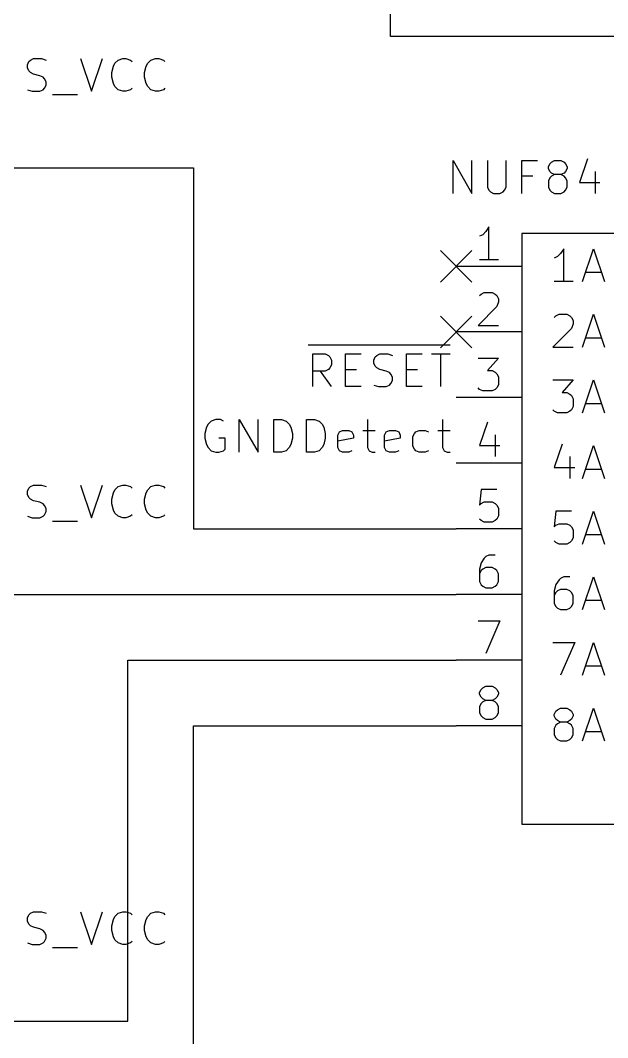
# Model space of a CAD drawing. Extents: x 0.4 to 16.1, y -11.3 to -0.4.
# Drawn here: x 6.786 to 7.681, y -3.675 to -2.125 of the extents above; entities that cross this region are included whole.
import ezdxf

# ---------------------------------------------------------------- set-up
doc = ezdxf.new("R2010")
doc.units = 0
doc.header["$MEASUREMENT"] = 0
for name, color, linetype in [('BLUE2', 5, 'CONTINUOUS'), ('BLUE3', 171, 'CONTINUOUS'), ('CYAN2', 4, 'CONTINUOUS'), ('GRAY1', 251, 'CONTINUOUS'), ('GREEN3', 91, 'CONTINUOUS'), ('LYELLOW', 51, 'CONTINUOUS'), ('RED2', 1, 'CONTINUOUS'), ('RED3', 11, 'CONTINUOUS')]:
    doc.layers.add(name, color=color, linetype=linetype)

msp = doc.modelspace()

# ---------------------------------------------------------------- linework, layer by layer
at = {"layer": 'BLUE2', "linetype": 'CONTINUOUS'}
for p, q in [((7.426, -2.476), (7.474, -2.524)), ((7.474, -2.476), (7.426, -2.524)), ((7.426, -2.576), (7.474, -2.624)), ((7.474, -2.576), (7.426, -2.624))]:
    msp.add_line(p, q, dxfattribs=at)
at = {"layer": 'BLUE3', "linetype": 'CONTINUOUS'}
for p, q in [((7.35, -2.15), (7.35, -1.8)), ((8.5, -2.15), (7.35, -2.15))]:
    msp.add_line(p, q, dxfattribs=at)
at = {"layer": 'CYAN2', "linetype": 'CONTINUOUS'}
for p, q in [((7.4452, -2.3888), (7.4452, -2.3388)), ((7.4452, -2.3388), (7.4738, -2.3888)), ((7.4452, -2.3888), (7.4452, -2.3388)), ((7.4452, -2.3388), (7.4738, -2.3888)), ((7.4738, -2.3888), (7.4738, -2.3388)), ((7.4738, -2.3888), (7.4738, -2.3388)), ((7.4976, -2.3388), (7.4976, -2.3793)), ((7.4976, -2.3388), (7.4976, -2.3793)), ((7.5262, -2.3793), (7.5262, -2.3388)), ((7.5262, -2.3793), (7.5262, -2.3388)), ((7.55, -2.3888), (7.55, -2.3388)), ((7.55, -2.3388), (7.5738, -2.3388)), ((7.55, -2.3888), (7.55, -2.3388)), ((7.55, -2.3388), (7.5738, -2.3388)), ((7.5952, -2.3412), (7.6, -2.3388)), ((7.5952, -2.3412), (7.6, -2.3388)), ((7.6, -2.3388), (7.6095, -2.3388)), ((7.6, -2.3388), (7.6095, -2.3388)), ((7.6095, -2.3388), (7.6143, -2.3412)), ((7.6095, -2.3388), (7.6143, -2.3412)), ((7.65, -2.3364), (7.6381, -2.3721)), ((7.65, -2.3364), (7.6381, -2.3721)), ((7.5905, -2.3483), (7.5929, -2.3436)), ((7.5905, -2.3483), (7.5929, -2.3436)), ((7.5905, -2.3507), (7.5905, -2.3483)), ((7.5905, -2.3507), (7.5905, -2.3483)), ((7.5929, -2.3555), (7.5905, -2.3507)), ((7.5929, -2.3555), (7.5905, -2.3507)), ((7.5929, -2.3436), (7.5952, -2.3412)), ((7.5929, -2.3436), (7.5952, -2.3412)), ((7.5952, -2.3579), (7.5929, -2.3555)), ((7.5952, -2.3579), (7.5929, -2.3555)), ((7.6143, -2.3412), (7.6167, -2.3436)), ((7.6143, -2.3412), (7.6167, -2.3436)), ((7.6167, -2.3555), (7.6143, -2.3579)), ((7.6167, -2.3555), (7.6143, -2.3579)), ((7.6167, -2.3436), (7.6191, -2.3483)), ((7.6167, -2.3436), (7.6191, -2.3483)), ((7.6191, -2.3507), (7.6167, -2.3555)), ((7.6191, -2.3507), (7.6167, -2.3555)), ((7.6191, -2.3483), (7.6191, -2.3507)), ((7.6191, -2.3483), (7.6191, -2.3507)), ((7.6619, -2.3555), (7.6619, -2.3888)), ((7.6619, -2.3555), (7.6619, -2.3888)), ((7.5667, -2.3626), (7.55, -2.3626)), ((7.5667, -2.3626), (7.55, -2.3626)), ((7.5929, -2.365), (7.5905, -2.3698)), ((7.5929, -2.365), (7.5905, -2.3698)), ((7.5905, -2.3698), (7.5905, -2.3793)), ((7.5905, -2.3698), (7.5905, -2.3793)), ((7.5952, -2.3626), (7.5929, -2.365)), ((7.5952, -2.3626), (7.5929, -2.365)), ((7.6, -2.3602), (7.5952, -2.3579)), ((7.6, -2.3602), (7.5952, -2.3579)), ((7.6, -2.3602), (7.5952, -2.3626)), ((7.6, -2.3602), (7.5952, -2.3626)), ((7.6095, -2.3602), (7.6, -2.3602)), ((7.6095, -2.3602), (7.6, -2.3602)), ((7.6143, -2.3579), (7.6095, -2.3602)), ((7.6143, -2.3579), (7.6095, -2.3602)), ((7.6143, -2.3626), (7.6095, -2.3602)), ((7.6143, -2.3626), (7.6095, -2.3602)), ((7.6167, -2.365), (7.6143, -2.3626)), ((7.6167, -2.365), (7.6143, -2.3626)), ((7.6191, -2.3698), (7.6167, -2.365)), ((7.6191, -2.3698), (7.6167, -2.365)), ((7.6191, -2.3793), (7.6191, -2.3698)), ((7.6191, -2.3793), (7.6191, -2.3698)), ((7.4976, -2.3793), (7.5, -2.384)), ((7.4976, -2.3793), (7.5, -2.384)), ((7.5, -2.384), (7.5024, -2.3864)), ((7.5, -2.384), (7.5024, -2.3864)), ((7.5024, -2.3864), (7.5071, -2.3888)), ((7.5024, -2.3864), (7.5071, -2.3888)), ((7.5167, -2.3888), (7.5214, -2.3864)), ((7.5167, -2.3888), (7.5214, -2.3864)), ((7.5214, -2.3864), (7.5238, -2.384)), ((7.5214, -2.3864), (7.5238, -2.384)), ((7.5238, -2.384), (7.5262, -2.3793)), ((7.5238, -2.384), (7.5262, -2.3793)), ((7.5905, -2.3793), (7.5929, -2.384)), ((7.5905, -2.3793), (7.5929, -2.384)), ((7.5929, -2.384), (7.5952, -2.3864)), ((7.5929, -2.384), (7.5952, -2.3864)), ((7.5952, -2.3864), (7.6, -2.3888)), ((7.5952, -2.3864), (7.6, -2.3888)), ((7.6095, -2.3888), (7.6143, -2.3864)), ((7.6095, -2.3888), (7.6143, -2.3864)), ((7.6143, -2.3864), (7.6167, -2.384)), ((7.6143, -2.3864), (7.6167, -2.384)), ((7.6167, -2.384), (7.6191, -2.3793)), ((7.6167, -2.384), (7.6191, -2.3793)), ((7.6381, -2.3721), (7.669, -2.3721)), ((7.6381, -2.3721), (7.669, -2.3721)), ((7.5071, -2.3888), (7.5167, -2.3888)), ((7.5071, -2.3888), (7.5167, -2.3888)), ((7.6, -2.3888), (7.6095, -2.3888)), ((7.6, -2.3888), (7.6095, -2.3888)), ((7.6138, -2.4731), (7.609, -2.4803)), ((7.6138, -2.4731), (7.609, -2.4803)), ((7.6138, -2.5231), (7.6138, -2.4731)), ((7.6138, -2.5231), (7.6138, -2.4731)), ((7.6424, -2.5231), (7.659, -2.4731)), ((7.6424, -2.5231), (7.659, -2.4731)), ((7.659, -2.4731), (7.6757, -2.5231)), ((7.659, -2.4731), (7.6757, -2.5231)), ((7.6043, -2.485), (7.5995, -2.4874)), ((7.6043, -2.485), (7.5995, -2.4874)), ((7.609, -2.4803), (7.6043, -2.485)), ((7.609, -2.4803), (7.6043, -2.485)), ((7.6471, -2.5088), (7.6709, -2.5088)), ((7.6471, -2.5088), (7.6709, -2.5088)), ((7.6281, -2.5231), (7.5995, -2.5231)), ((7.6281, -2.5231), (7.5995, -2.5231)), ((7.5995, -2.5779), (7.6019, -2.5755)), ((7.5995, -2.5779), (7.6019, -2.5755)), ((7.6019, -2.5755), (7.6067, -2.5731)), ((7.6019, -2.5755), (7.6067, -2.5731)), ((7.6067, -2.5731), (7.6186, -2.5731)), ((7.6067, -2.5731), (7.6186, -2.5731)), ((7.6186, -2.5731), (7.6233, -2.5755)), ((7.6186, -2.5731), (7.6233, -2.5755)), ((7.6233, -2.5755), (7.6257, -2.5779)), ((7.6233, -2.5755), (7.6257, -2.5779)), ((7.6257, -2.5779), (7.6281, -2.5827)), ((7.6257, -2.5779), (7.6281, -2.5827)), ((7.6281, -2.5874), (7.6257, -2.5946)), ((7.6281, -2.5874), (7.6257, -2.5946)), ((7.6281, -2.5827), (7.6281, -2.5874)), ((7.6281, -2.5827), (7.6281, -2.5874)), ((7.6424, -2.6231), (7.659, -2.5731)), ((7.6424, -2.6231), (7.659, -2.5731)), ((7.659, -2.5731), (7.6757, -2.6231)), ((7.659, -2.5731), (7.6757, -2.6231)), ((7.6257, -2.5946), (7.5971, -2.6231)), ((7.6257, -2.5946), (7.5971, -2.6231)), ((7.6471, -2.6088), (7.6709, -2.6088)), ((7.6471, -2.6088), (7.6709, -2.6088)), ((7.5971, -2.6231), (7.6281, -2.6231)), ((7.5971, -2.6231), (7.6281, -2.6231)), ((7.5971, -2.6731), (7.6281, -2.6731)), ((7.5971, -2.6731), (7.6281, -2.6731)), ((7.6281, -2.6731), (7.6114, -2.6922)), ((7.6281, -2.6731), (7.6114, -2.6922)), ((7.6424, -2.7231), (7.659, -2.6731)), ((7.6424, -2.7231), (7.659, -2.6731)), ((7.659, -2.6731), (7.6757, -2.7231)), ((7.659, -2.6731), (7.6757, -2.7231)), ((7.6114, -2.6922), (7.6186, -2.6922)), ((7.6114, -2.6922), (7.6186, -2.6922)), ((7.6186, -2.6922), (7.6233, -2.6946)), ((7.6186, -2.6922), (7.6233, -2.6946)), ((7.6233, -2.6946), (7.6257, -2.6969)), ((7.6233, -2.6946), (7.6257, -2.6969)), ((7.6257, -2.6969), (7.6281, -2.7017)), ((7.6257, -2.6969), (7.6281, -2.7017)), ((7.6281, -2.7017), (7.6281, -2.7136)), ((7.6281, -2.7017), (7.6281, -2.7136)), ((7.6471, -2.7088), (7.6709, -2.7088)), ((7.6471, -2.7088), (7.6709, -2.7088)), ((7.5995, -2.7208), (7.5971, -2.7184)), ((7.5995, -2.7208), (7.5971, -2.7184)), ((7.6043, -2.7231), (7.5995, -2.7208)), ((7.6043, -2.7231), (7.5995, -2.7208)), ((7.6186, -2.7231), (7.6043, -2.7231)), ((7.6186, -2.7231), (7.6043, -2.7231)), ((7.6233, -2.7208), (7.6186, -2.7231)), ((7.6233, -2.7208), (7.6186, -2.7231)), ((7.6257, -2.7184), (7.6233, -2.7208)), ((7.6257, -2.7184), (7.6233, -2.7208)), ((7.6281, -2.7136), (7.6257, -2.7184)), ((7.6281, -2.7136), (7.6257, -2.7184)), ((7.6114, -2.7708), (7.5995, -2.8065)), ((7.6114, -2.7708), (7.5995, -2.8065)), ((7.6424, -2.8231), (7.659, -2.7731)), ((7.6424, -2.8231), (7.659, -2.7731)), ((7.659, -2.7731), (7.6757, -2.8231)), ((7.659, -2.7731), (7.6757, -2.8231)), ((7.6233, -2.7898), (7.6233, -2.8231)), ((7.6233, -2.7898), (7.6233, -2.8231)), ((7.5995, -2.8065), (7.6305, -2.8065)), ((7.5995, -2.8065), (7.6305, -2.8065)), ((7.6471, -2.8088), (7.6709, -2.8088)), ((7.6471, -2.8088), (7.6709, -2.8088)), ((7.6019, -2.8731), (7.5995, -2.8969)), ((7.6019, -2.8731), (7.5995, -2.8969)), ((7.6257, -2.8731), (7.6019, -2.8731)), ((7.6257, -2.8731), (7.6019, -2.8731)), ((7.6424, -2.9231), (7.659, -2.8731)), ((7.6424, -2.9231), (7.659, -2.8731)), ((7.659, -2.8731), (7.6757, -2.9231)), ((7.659, -2.8731), (7.6757, -2.9231)), ((7.5995, -2.8969), (7.6019, -2.8946)), ((7.5995, -2.8969), (7.6019, -2.8946)), ((7.6019, -2.8946), (7.6067, -2.8922)), ((7.6019, -2.8946), (7.6067, -2.8922)), ((7.6067, -2.8922), (7.6186, -2.8922)), ((7.6067, -2.8922), (7.6186, -2.8922)), ((7.6186, -2.8922), (7.6233, -2.8946)), ((7.6186, -2.8922), (7.6233, -2.8946)), ((7.6233, -2.8946), (7.6257, -2.8969)), ((7.6233, -2.8946), (7.6257, -2.8969)), ((7.6257, -2.8969), (7.6281, -2.9017)), ((7.6257, -2.8969), (7.6281, -2.9017)), ((7.6281, -2.9136), (7.6257, -2.9184)), ((7.6281, -2.9136), (7.6257, -2.9184)), ((7.6281, -2.9017), (7.6281, -2.9136)), ((7.6281, -2.9017), (7.6281, -2.9136)), ((7.6471, -2.9088), (7.6709, -2.9088)), ((7.6471, -2.9088), (7.6709, -2.9088)), ((7.6019, -2.9208), (7.5995, -2.9184)), ((7.6019, -2.9208), (7.5995, -2.9184)), ((7.6067, -2.9231), (7.6019, -2.9208)), ((7.6067, -2.9231), (7.6019, -2.9208)), ((7.6186, -2.9231), (7.6067, -2.9231)), ((7.6186, -2.9231), (7.6067, -2.9231)), ((7.6233, -2.9208), (7.6186, -2.9231)), ((7.6233, -2.9208), (7.6186, -2.9231)), ((7.6257, -2.9184), (7.6233, -2.9208)), ((7.6257, -2.9184), (7.6233, -2.9208)), ((7.609, -2.9755), (7.6067, -2.9779)), ((7.609, -2.9755), (7.6067, -2.9779)), ((7.6138, -2.9731), (7.609, -2.9755)), ((7.6138, -2.9731), (7.609, -2.9755)), ((7.6233, -2.9731), (7.6138, -2.9731)), ((7.6233, -2.9731), (7.6138, -2.9731)), ((7.6424, -3.0231), (7.659, -2.9731)), ((7.6424, -3.0231), (7.659, -2.9731)), ((7.659, -2.9731), (7.6757, -3.0231)), ((7.659, -2.9731), (7.6757, -3.0231)), ((7.6019, -2.985), (7.5995, -2.9946)), ((7.6019, -2.985), (7.5995, -2.9946)), ((7.6067, -2.9779), (7.6019, -2.985)), ((7.6067, -2.9779), (7.6019, -2.985)), ((7.5995, -2.9946), (7.5995, -3.0136)), ((7.5995, -2.9946), (7.5995, -3.0136)), ((7.6019, -2.9969), (7.5995, -3.0017)), ((7.6019, -2.9969), (7.5995, -3.0017)), ((7.6043, -2.9946), (7.6019, -2.9969)), ((7.6043, -2.9946), (7.6019, -2.9969)), ((7.609, -2.9922), (7.6043, -2.9946)), ((7.609, -2.9922), (7.6043, -2.9946)), ((7.6186, -2.9922), (7.609, -2.9922)), ((7.6186, -2.9922), (7.609, -2.9922)), ((7.6233, -2.9946), (7.6186, -2.9922)), ((7.6233, -2.9946), (7.6186, -2.9922)), ((7.6257, -2.9969), (7.6233, -2.9946)), ((7.6257, -2.9969), (7.6233, -2.9946)), ((7.6281, -3.0017), (7.6257, -2.9969)), ((7.6281, -3.0017), (7.6257, -2.9969)), ((7.6281, -3.0136), (7.6281, -3.0017)), ((7.6281, -3.0136), (7.6281, -3.0017)), ((7.5995, -3.0136), (7.6019, -3.0184)), ((7.5995, -3.0136), (7.6019, -3.0184)), ((7.6019, -3.0184), (7.6043, -3.0208)), ((7.6019, -3.0184), (7.6043, -3.0208)), ((7.6043, -3.0208), (7.609, -3.0231)), ((7.6043, -3.0208), (7.609, -3.0231)), ((7.6186, -3.0231), (7.6233, -3.0208)), ((7.6186, -3.0231), (7.6233, -3.0208)), ((7.6233, -3.0208), (7.6257, -3.0184)), ((7.6233, -3.0208), (7.6257, -3.0184)), ((7.6257, -3.0184), (7.6281, -3.0136)), ((7.6257, -3.0184), (7.6281, -3.0136)), ((7.6471, -3.0088), (7.6709, -3.0088)), ((7.6471, -3.0088), (7.6709, -3.0088)), ((7.609, -3.0231), (7.6186, -3.0231)), ((7.609, -3.0231), (7.6186, -3.0231)), ((7.5971, -3.0731), (7.6305, -3.0731)), ((7.5971, -3.0731), (7.6305, -3.0731)), ((7.6305, -3.0731), (7.609, -3.1231)), ((7.6305, -3.0731), (7.609, -3.1231)), ((7.6424, -3.1231), (7.659, -3.0731)), ((7.6424, -3.1231), (7.659, -3.0731)), ((7.659, -3.0731), (7.6757, -3.1231)), ((7.659, -3.0731), (7.6757, -3.1231)), ((7.6471, -3.1088), (7.6709, -3.1088)), ((7.6471, -3.1088), (7.6709, -3.1088)), ((7.6019, -3.1779), (7.6043, -3.1755)), ((7.6019, -3.1779), (7.6043, -3.1755)), ((7.6043, -3.1755), (7.609, -3.1731)), ((7.6043, -3.1755), (7.609, -3.1731)), ((7.609, -3.1731), (7.6186, -3.1731)), ((7.609, -3.1731), (7.6186, -3.1731)), ((7.6186, -3.1731), (7.6233, -3.1755)), ((7.6186, -3.1731), (7.6233, -3.1755)), ((7.6233, -3.1755), (7.6257, -3.1779)), ((7.6233, -3.1755), (7.6257, -3.1779)), ((7.6424, -3.2231), (7.659, -3.1731)), ((7.6424, -3.2231), (7.659, -3.1731)), ((7.659, -3.1731), (7.6757, -3.2231)), ((7.659, -3.1731), (7.6757, -3.2231)), ((7.5995, -3.1827), (7.6019, -3.1779)), ((7.5995, -3.1827), (7.6019, -3.1779)), ((7.5995, -3.185), (7.5995, -3.1827)), ((7.5995, -3.185), (7.5995, -3.1827)), ((7.6019, -3.1898), (7.5995, -3.185)), ((7.6019, -3.1898), (7.5995, -3.185)), ((7.6043, -3.1922), (7.6019, -3.1898)), ((7.6043, -3.1922), (7.6019, -3.1898)), ((7.609, -3.1946), (7.6043, -3.1922)), ((7.609, -3.1946), (7.6043, -3.1922)), ((7.6233, -3.1922), (7.6186, -3.1946)), ((7.6233, -3.1922), (7.6186, -3.1946)), ((7.6257, -3.1898), (7.6233, -3.1922)), ((7.6257, -3.1898), (7.6233, -3.1922)), ((7.6257, -3.1779), (7.6281, -3.1827)), ((7.6257, -3.1779), (7.6281, -3.1827)), ((7.6281, -3.185), (7.6257, -3.1898)), ((7.6281, -3.185), (7.6257, -3.1898)), ((7.6281, -3.1827), (7.6281, -3.185)), ((7.6281, -3.1827), (7.6281, -3.185)), ((7.6019, -3.1993), (7.5995, -3.2041)), ((7.6019, -3.1993), (7.5995, -3.2041)), ((7.5995, -3.2041), (7.5995, -3.2136)), ((7.5995, -3.2041), (7.5995, -3.2136)), ((7.6043, -3.1969), (7.6019, -3.1993)), ((7.6043, -3.1969), (7.6019, -3.1993)), ((7.609, -3.1946), (7.6043, -3.1969)), ((7.609, -3.1946), (7.6043, -3.1969)), ((7.6186, -3.1946), (7.609, -3.1946)), ((7.6186, -3.1946), (7.609, -3.1946)), ((7.6233, -3.1969), (7.6186, -3.1946)), ((7.6233, -3.1969), (7.6186, -3.1946)), ((7.6257, -3.1993), (7.6233, -3.1969)), ((7.6257, -3.1993), (7.6233, -3.1969)), ((7.6281, -3.2041), (7.6257, -3.1993)), ((7.6281, -3.2041), (7.6257, -3.1993)), ((7.6281, -3.2136), (7.6281, -3.2041)), ((7.6281, -3.2136), (7.6281, -3.2041)), ((7.5995, -3.2136), (7.6019, -3.2184)), ((7.5995, -3.2136), (7.6019, -3.2184)), ((7.6019, -3.2184), (7.6043, -3.2208)), ((7.6019, -3.2184), (7.6043, -3.2208)), ((7.6043, -3.2208), (7.609, -3.2231)), ((7.6043, -3.2208), (7.609, -3.2231)), ((7.609, -3.2231), (7.6186, -3.2231)), ((7.609, -3.2231), (7.6186, -3.2231)), ((7.6186, -3.2231), (7.6233, -3.2208)), ((7.6186, -3.2231), (7.6233, -3.2208)), ((7.6233, -3.2208), (7.6257, -3.2184)), ((7.6233, -3.2208), (7.6257, -3.2184)), ((7.6257, -3.2184), (7.6281, -3.2136)), ((7.6257, -3.2184), (7.6281, -3.2136)), ((7.6471, -3.2088), (7.6709, -3.2088)), ((7.6471, -3.2088), (7.6709, -3.2088))]:
    msp.add_line(p, q, dxfattribs=at)
at = {"layer": 'GRAY1', "linetype": 'CONTINUOUS'}
for p, q in [((6.8017, -2.1857), (6.8065, -2.1833)), ((6.8065, -2.1833), (6.8184, -2.1833)), ((6.8184, -2.1833), (6.8255, -2.1857)), ((6.8779, -2.1833), (6.8946, -2.2333)), ((6.8946, -2.2333), (6.9113, -2.1833)), ((6.9351, -2.1857), (6.9422, -2.1833)), ((6.9422, -2.1833), (6.947, -2.1833)), ((6.947, -2.1833), (6.9541, -2.1857)), ((6.9851, -2.1857), (6.9922, -2.1833)), ((6.9922, -2.1833), (6.997, -2.1833)), ((6.997, -2.1833), (7.0041, -2.1857)), ((6.797, -2.1928), (6.7993, -2.1881)), ((6.797, -2.1976), (6.797, -2.1928)), ((6.7993, -2.2023), (6.797, -2.1976)), ((6.7993, -2.1881), (6.8017, -2.1857)), ((6.9255, -2.2047), (6.9279, -2.1952)), ((6.9279, -2.1952), (6.9303, -2.1904)), ((6.9303, -2.1904), (6.9351, -2.1857)), ((6.9541, -2.1857), (6.9565, -2.1881)), ((6.9755, -2.2047), (6.9779, -2.1952)), ((6.9779, -2.1952), (6.9803, -2.1904)), ((6.9803, -2.1904), (6.9851, -2.1857)), ((7.0041, -2.1857), (7.0065, -2.1881)), ((6.8017, -2.2047), (6.7993, -2.2023)), ((6.8065, -2.2071), (6.8017, -2.2047)), ((6.816, -2.2095), (6.8065, -2.2071)), ((6.8208, -2.2119), (6.816, -2.2095)), ((6.8232, -2.2143), (6.8208, -2.2119)), ((6.8255, -2.219), (6.8232, -2.2143)), ((6.9255, -2.2119), (6.9255, -2.2047)), ((6.9279, -2.2214), (6.9255, -2.2119)), ((6.9755, -2.2119), (6.9755, -2.2047)), ((6.9779, -2.2214), (6.9755, -2.2119)), ((6.797, -2.2309), (6.8041, -2.2333)), ((6.816, -2.2333), (6.8208, -2.2309)), ((6.8208, -2.2309), (6.8232, -2.2285)), ((6.8232, -2.2285), (6.8255, -2.2238)), ((6.8255, -2.2238), (6.8255, -2.219)), ((6.9303, -2.2262), (6.9279, -2.2214)), ((6.9351, -2.2309), (6.9303, -2.2262)), ((6.9422, -2.2333), (6.9351, -2.2309)), ((6.9541, -2.2309), (6.947, -2.2333)), ((6.9565, -2.2285), (6.9541, -2.2309)), ((6.9803, -2.2262), (6.9779, -2.2214)), ((6.9851, -2.2309), (6.9803, -2.2262)), ((6.9922, -2.2333), (6.9851, -2.2309)), ((7.0041, -2.2309), (6.997, -2.2333)), ((7.0065, -2.2285), (7.0041, -2.2309)), ((6.8041, -2.2333), (6.816, -2.2333)), ((6.8351, -2.2381), (6.8732, -2.2381)), ((6.947, -2.2333), (6.9422, -2.2333)), ((6.997, -2.2333), (6.9922, -2.2333)), ((7.2247, -2.6194), (7.4409, -2.6194)), ((7.2316, -2.6833), (7.2316, -2.6333)), ((7.2316, -2.6333), (7.2507, -2.6333)), ((7.2507, -2.6333), (7.2554, -2.6357)), ((7.2816, -2.6833), (7.2816, -2.6333)), ((7.2816, -2.6333), (7.3054, -2.6333)), ((7.3292, -2.6357), (7.334, -2.6333)), ((7.334, -2.6333), (7.3459, -2.6333)), ((7.3459, -2.6333), (7.353, -2.6357)), ((7.3745, -2.6833), (7.3745, -2.6333)), ((7.3745, -2.6333), (7.3983, -2.6333)), ((7.4126, -2.6333), (7.4411, -2.6333)), ((7.4268, -2.6833), (7.4268, -2.6333)), ((7.2554, -2.6357), (7.2578, -2.6381)), ((7.2578, -2.6381), (7.2602, -2.6428)), ((7.2602, -2.65), (7.2578, -2.6547)), ((7.2602, -2.6428), (7.2602, -2.65)), ((7.3245, -2.6428), (7.3268, -2.6381)), ((7.3245, -2.6476), (7.3245, -2.6428)), ((7.3268, -2.6523), (7.3245, -2.6476)), ((7.3268, -2.6381), (7.3292, -2.6357)), ((7.2507, -2.6595), (7.2316, -2.6595)), ((7.2602, -2.6833), (7.2435, -2.6595)), ((7.2554, -2.6571), (7.2507, -2.6595)), ((7.2578, -2.6547), (7.2554, -2.6571)), ((7.2816, -2.6571), (7.2983, -2.6571)), ((7.3292, -2.6547), (7.3268, -2.6523)), ((7.334, -2.6571), (7.3292, -2.6547)), ((7.3435, -2.6595), (7.334, -2.6571)), ((7.3483, -2.6619), (7.3435, -2.6595)), ((7.3507, -2.6643), (7.3483, -2.6619)), ((7.353, -2.669), (7.3507, -2.6643)), ((7.3745, -2.6571), (7.3911, -2.6571)), ((7.3245, -2.6809), (7.3316, -2.6833)), ((7.3435, -2.6833), (7.3483, -2.6809)), ((7.3483, -2.6809), (7.3507, -2.6785)), ((7.3507, -2.6785), (7.353, -2.6738)), ((7.353, -2.6738), (7.353, -2.669)), ((7.3054, -2.6833), (7.2816, -2.6833)), ((7.3316, -2.6833), (7.3435, -2.6833)), ((7.3983, -2.6833), (7.3745, -2.6833)), ((7.0721, -2.7404), (7.0697, -2.7452)), ((7.0768, -2.7357), (7.0721, -2.7404)), ((7.084, -2.7333), (7.0768, -2.7357)), ((7.0911, -2.7333), (7.084, -2.7333)), ((7.0959, -2.7357), (7.0911, -2.7333)), ((7.1197, -2.7833), (7.1197, -2.7333)), ((7.1197, -2.7333), (7.1483, -2.7833)), ((7.1483, -2.7833), (7.1483, -2.7333)), ((7.1721, -2.7833), (7.1721, -2.7333)), ((7.1721, -2.7333), (7.184, -2.7333)), ((7.184, -2.7333), (7.1911, -2.7357)), ((7.1911, -2.7357), (7.1959, -2.7404)), ((7.1959, -2.7404), (7.1983, -2.7452)), ((7.2221, -2.7833), (7.2221, -2.7333)), ((7.2221, -2.7333), (7.234, -2.7333)), ((7.234, -2.7333), (7.2411, -2.7357)), ((7.2411, -2.7357), (7.2459, -2.7404)), ((7.2459, -2.7404), (7.2483, -2.7452)), ((7.3149, -2.7333), (7.3149, -2.7762)), ((7.4292, -2.7333), (7.4292, -2.7762)), ((7.0697, -2.7452), (7.0673, -2.7547)), ((7.0673, -2.7547), (7.0673, -2.7619)), ((7.1983, -2.7452), (7.2006, -2.7547)), ((7.2006, -2.7547), (7.2006, -2.7619)), ((7.2483, -2.7452), (7.2506, -2.7547)), ((7.2506, -2.7547), (7.2506, -2.7619)), ((7.2697, -2.7571), (7.2721, -2.7523)), ((7.2697, -2.7762), (7.2697, -2.7571)), ((7.2721, -2.7523), (7.2768, -2.75)), ((7.2768, -2.75), (7.2864, -2.75)), ((7.2864, -2.75), (7.2911, -2.7523)), ((7.2911, -2.7523), (7.2935, -2.7571)), ((7.2935, -2.7571), (7.2935, -2.7619)), ((7.3078, -2.75), (7.3268, -2.75)), ((7.3411, -2.7571), (7.3435, -2.7523)), ((7.3411, -2.7762), (7.3411, -2.7571)), ((7.3435, -2.7523), (7.3483, -2.75)), ((7.3483, -2.75), (7.3578, -2.75)), ((7.3578, -2.75), (7.3626, -2.7523)), ((7.3626, -2.7523), (7.3649, -2.7571)), ((7.3649, -2.7571), (7.3649, -2.7619)), ((7.384, -2.7595), (7.3864, -2.7547)), ((7.3864, -2.7547), (7.3887, -2.7523)), ((7.3887, -2.7523), (7.3935, -2.75)), ((7.3935, -2.75), (7.403, -2.75)), ((7.403, -2.75), (7.4078, -2.7523)), ((7.4221, -2.75), (7.4411, -2.75)), ((7.0673, -2.7619), (7.0697, -2.7714)), ((7.0697, -2.7714), (7.0721, -2.7762)), ((7.0983, -2.7619), (7.0887, -2.7619)), ((7.0983, -2.7785), (7.0983, -2.7619)), ((7.1983, -2.7714), (7.1959, -2.7762)), ((7.2006, -2.7619), (7.1983, -2.7714)), ((7.2483, -2.7714), (7.2459, -2.7762)), ((7.2506, -2.7619), (7.2483, -2.7714)), ((7.2935, -2.7619), (7.2697, -2.7666)), ((7.3649, -2.7619), (7.3411, -2.7666)), ((7.384, -2.7738), (7.384, -2.7595)), ((7.3864, -2.7785), (7.384, -2.7738)), ((7.0721, -2.7762), (7.0768, -2.7809)), ((7.0768, -2.7809), (7.084, -2.7833)), ((7.084, -2.7833), (7.0887, -2.7833)), ((7.0887, -2.7833), (7.0959, -2.7809)), ((7.0959, -2.7809), (7.0983, -2.7785)), ((7.184, -2.7833), (7.1721, -2.7833)), ((7.1911, -2.7809), (7.184, -2.7833)), ((7.1959, -2.7762), (7.1911, -2.7809)), ((7.234, -2.7833), (7.2221, -2.7833)), ((7.2411, -2.7809), (7.234, -2.7833)), ((7.2459, -2.7762), (7.2411, -2.7809)), ((7.2721, -2.7809), (7.2697, -2.7762)), ((7.2768, -2.7833), (7.2721, -2.7809)), ((7.2864, -2.7833), (7.2768, -2.7833)), ((7.2911, -2.7809), (7.2864, -2.7833)), ((7.3149, -2.7762), (7.3173, -2.7809)), ((7.3173, -2.7809), (7.3221, -2.7833)), ((7.3221, -2.7833), (7.3268, -2.7833)), ((7.3435, -2.7809), (7.3411, -2.7762)), ((7.3483, -2.7833), (7.3435, -2.7809)), ((7.3578, -2.7833), (7.3483, -2.7833)), ((7.3626, -2.7809), (7.3578, -2.7833)), ((7.3887, -2.7809), (7.3864, -2.7785)), ((7.3935, -2.7833), (7.3887, -2.7809)), ((7.403, -2.7833), (7.3935, -2.7833)), ((7.4078, -2.7809), (7.403, -2.7833)), ((7.4292, -2.7762), (7.4316, -2.7809)), ((7.4316, -2.7809), (7.4364, -2.7833)), ((7.4364, -2.7833), (7.4411, -2.7833)), ((6.7993, -2.8381), (6.8017, -2.8357)), ((6.8017, -2.8357), (6.8065, -2.8333)), ((6.8065, -2.8333), (6.8184, -2.8333)), ((6.8184, -2.8333), (6.8255, -2.8357)), ((6.8779, -2.8333), (6.8946, -2.8833)), ((6.8946, -2.8833), (6.9113, -2.8333)), ((6.9303, -2.8404), (6.9351, -2.8357)), ((6.9351, -2.8357), (6.9422, -2.8333)), ((6.9422, -2.8333), (6.947, -2.8333)), ((6.947, -2.8333), (6.9541, -2.8357)), ((6.9541, -2.8357), (6.9565, -2.8381)), ((6.9803, -2.8404), (6.9851, -2.8357)), ((6.9851, -2.8357), (6.9922, -2.8333)), ((6.9922, -2.8333), (6.997, -2.8333)), ((6.997, -2.8333), (7.0041, -2.8357)), ((7.0041, -2.8357), (7.0065, -2.8381)), ((6.797, -2.8428), (6.7993, -2.8381)), ((6.797, -2.8476), (6.797, -2.8428)), ((6.7993, -2.8523), (6.797, -2.8476)), ((6.9255, -2.8547), (6.9279, -2.8452)), ((6.9279, -2.8452), (6.9303, -2.8404)), ((6.9755, -2.8547), (6.9779, -2.8452)), ((6.9779, -2.8452), (6.9803, -2.8404)), ((6.8017, -2.8547), (6.7993, -2.8523)), ((6.8065, -2.8571), (6.8017, -2.8547)), ((6.816, -2.8595), (6.8065, -2.8571)), ((6.8208, -2.8619), (6.816, -2.8595)), ((6.8232, -2.8643), (6.8208, -2.8619)), ((6.8255, -2.869), (6.8232, -2.8643)), ((6.9255, -2.8619), (6.9255, -2.8547)), ((6.9279, -2.8714), (6.9255, -2.8619)), ((6.9755, -2.8619), (6.9755, -2.8547)), ((6.9779, -2.8714), (6.9755, -2.8619)), ((6.797, -2.8809), (6.8041, -2.8833)), ((6.816, -2.8833), (6.8208, -2.8809)), ((6.8208, -2.8809), (6.8232, -2.8785)), ((6.8232, -2.8785), (6.8255, -2.8738)), ((6.8255, -2.8738), (6.8255, -2.869)), ((6.9303, -2.8762), (6.9279, -2.8714)), ((6.9351, -2.8809), (6.9303, -2.8762)), ((6.9422, -2.8833), (6.9351, -2.8809)), ((6.9541, -2.8809), (6.947, -2.8833)), ((6.9565, -2.8785), (6.9541, -2.8809)), ((6.9803, -2.8762), (6.9779, -2.8714)), ((6.9851, -2.8809), (6.9803, -2.8762)), ((6.9922, -2.8833), (6.9851, -2.8809)), ((7.0041, -2.8809), (6.997, -2.8833)), ((7.0065, -2.8785), (7.0041, -2.8809)), ((6.8041, -2.8833), (6.816, -2.8833)), ((6.8351, -2.8881), (6.8732, -2.8881)), ((6.947, -2.8833), (6.9422, -2.8833)), ((6.997, -2.8833), (6.9922, -2.8833)), ((6.7993, -3.4881), (6.8017, -3.4857)), ((6.8017, -3.4857), (6.8065, -3.4833)), ((6.8065, -3.4833), (6.8184, -3.4833)), ((6.8184, -3.4833), (6.8255, -3.4857)), ((6.8779, -3.4833), (6.8946, -3.5333)), ((6.8946, -3.5333), (6.9113, -3.4833)), ((6.9303, -3.4904), (6.9351, -3.4857)), ((6.9351, -3.4857), (6.9422, -3.4833)), ((6.9422, -3.4833), (6.947, -3.4833)), ((6.947, -3.4833), (6.9541, -3.4857)), ((6.9541, -3.4857), (6.9565, -3.4881)), ((6.9803, -3.4904), (6.9851, -3.4857)), ((6.9851, -3.4857), (6.9922, -3.4833)), ((6.9922, -3.4833), (6.997, -3.4833)), ((6.997, -3.4833), (7.0041, -3.4857)), ((7.0041, -3.4857), (7.0065, -3.4881)), ((6.797, -3.4928), (6.7993, -3.4881)), ((6.797, -3.4976), (6.797, -3.4928)), ((6.7993, -3.5023), (6.797, -3.4976)), ((6.8017, -3.5047), (6.7993, -3.5023)), ((6.9255, -3.5047), (6.9279, -3.4952)), ((6.9279, -3.4952), (6.9303, -3.4904)), ((6.9755, -3.5047), (6.9779, -3.4952)), ((6.9779, -3.4952), (6.9803, -3.4904)), ((6.8065, -3.5071), (6.8017, -3.5047)), ((6.816, -3.5095), (6.8065, -3.5071)), ((6.8208, -3.5119), (6.816, -3.5095)), ((6.8232, -3.5143), (6.8208, -3.5119)), ((6.8255, -3.519), (6.8232, -3.5143)), ((6.9255, -3.5119), (6.9255, -3.5047)), ((6.9279, -3.5214), (6.9255, -3.5119)), ((6.9755, -3.5119), (6.9755, -3.5047)), ((6.9779, -3.5214), (6.9755, -3.5119)), ((6.797, -3.5309), (6.8041, -3.5333)), ((6.8041, -3.5333), (6.816, -3.5333)), ((6.816, -3.5333), (6.8208, -3.5309)), ((6.8208, -3.5309), (6.8232, -3.5285)), ((6.8232, -3.5285), (6.8255, -3.5238)), ((6.8255, -3.5238), (6.8255, -3.519)), ((6.9303, -3.5262), (6.9279, -3.5214)), ((6.9351, -3.5309), (6.9303, -3.5262)), ((6.9422, -3.5333), (6.9351, -3.5309)), ((6.947, -3.5333), (6.9422, -3.5333)), ((6.9541, -3.5309), (6.947, -3.5333)), ((6.9565, -3.5285), (6.9541, -3.5309)), ((6.9803, -3.5262), (6.9779, -3.5214)), ((6.9851, -3.5309), (6.9803, -3.5262)), ((6.9922, -3.5333), (6.9851, -3.5309)), ((6.997, -3.5333), (6.9922, -3.5333)), ((7.0041, -3.5309), (6.997, -3.5333)), ((7.0065, -3.5285), (7.0041, -3.5309)), ((6.8351, -3.5381), (6.8732, -3.5381))]:
    msp.add_line(p, q, dxfattribs=at)
at = {"layer": 'GREEN3', "linetype": 'CONTINUOUS'}
for p, q in [((6.6, -2.35), (7.05, -2.35)), ((7.05, -2.35), (7.05, -2.9)), ((7.05, -2.9), (7.45, -2.9)), ((6.6, -3), (7.45, -3)), ((6.95, -3.1), (7.45, -3.1)), ((6.95, -3.65), (6.95, -3.1)), ((7.05, -4.3), (7.05, -3.2)), ((7.05, -3.2), (7.45, -3.2)), ((6.6, -3.65), (6.95, -3.65))]:
    msp.add_line(p, q, dxfattribs=at)
at = {"layer": 'LYELLOW', "linetype": 'CONTINUOUS'}
for p, q in [((7.55, -2.45), (7.55, -3.35)), ((7.9, -2.45), (7.55, -2.45)), ((7.55, -3.35), (7.9, -3.35))]:
    msp.add_line(p, q, dxfattribs=at)
at = {"layer": 'RED2', "linetype": 'CONTINUOUS'}
for p, q in [((7.55, -2.45), (7.55, -3.35)), ((7.9, -2.45), (7.55, -2.45)), ((7.55, -2.5), (7.45, -2.5)), ((7.55, -2.5), (7.45, -2.5)), ((7.55, -2.6), (7.45, -2.6)), ((7.55, -2.6), (7.45, -2.6)), ((7.55, -2.7), (7.45, -2.7)), ((7.55, -2.7), (7.45, -2.7)), ((7.55, -2.8), (7.45, -2.8)), ((7.55, -2.8), (7.45, -2.8)), ((7.55, -2.9), (7.45, -2.9)), ((7.55, -2.9), (7.45, -2.9)), ((7.55, -3), (7.45, -3)), ((7.55, -3), (7.45, -3)), ((7.55, -3.1), (7.45, -3.1)), ((7.55, -3.1), (7.45, -3.1)), ((7.55, -3.2), (7.45, -3.2)), ((7.55, -3.2), (7.45, -3.2)), ((7.55, -3.35), (7.9, -3.35))]:
    msp.add_line(p, q, dxfattribs=at)
at = {"layer": 'RED3', "linetype": 'CONTINUOUS'}
for p, q in [((7.4952, -2.447), (7.4905, -2.4518)), ((7.4952, -2.447), (7.4905, -2.4518)), ((7.5, -2.4399), (7.4952, -2.447)), ((7.5, -2.4399), (7.4952, -2.447)), ((7.5, -2.4899), (7.5, -2.4399)), ((7.5, -2.4899), (7.5, -2.4399)), ((7.4905, -2.4518), (7.4857, -2.4542)), ((7.4905, -2.4518), (7.4857, -2.4542)), ((7.5143, -2.4899), (7.4857, -2.4899)), ((7.5143, -2.4899), (7.4857, -2.4899)), ((7.4881, -2.5423), (7.4929, -2.5399)), ((7.4881, -2.5423), (7.4929, -2.5399)), ((7.4929, -2.5399), (7.5048, -2.5399)), ((7.4929, -2.5399), (7.5048, -2.5399)), ((7.5048, -2.5399), (7.5095, -2.5423)), ((7.5048, -2.5399), (7.5095, -2.5423)), ((7.4857, -2.5446), (7.4881, -2.5423)), ((7.4857, -2.5446), (7.4881, -2.5423)), ((7.5095, -2.5423), (7.5119, -2.5446)), ((7.5095, -2.5423), (7.5119, -2.5446)), ((7.5119, -2.5446), (7.5143, -2.5494)), ((7.5119, -2.5446), (7.5143, -2.5494)), ((7.5143, -2.5542), (7.5119, -2.5613)), ((7.5143, -2.5542), (7.5119, -2.5613)), ((7.5143, -2.5494), (7.5143, -2.5542)), ((7.5143, -2.5494), (7.5143, -2.5542)), ((7.5119, -2.5613), (7.4833, -2.5899)), ((7.5119, -2.5613), (7.4833, -2.5899)), ((7.4833, -2.5899), (7.5143, -2.5899)), ((7.4833, -2.5899), (7.5143, -2.5899)), ((7.4833, -2.6399), (7.5143, -2.6399)), ((7.4833, -2.6399), (7.5143, -2.6399)), ((7.5143, -2.6399), (7.4976, -2.6589)), ((7.5143, -2.6399), (7.4976, -2.6589)), ((7.4976, -2.6589), (7.5048, -2.6589)), ((7.4976, -2.6589), (7.5048, -2.6589)), ((7.5048, -2.6589), (7.5095, -2.6613)), ((7.5048, -2.6589), (7.5095, -2.6613)), ((7.5095, -2.6613), (7.5119, -2.6637)), ((7.5095, -2.6613), (7.5119, -2.6637)), ((7.5119, -2.6637), (7.5143, -2.6684)), ((7.5119, -2.6637), (7.5143, -2.6684)), ((7.5143, -2.6804), (7.5119, -2.6851)), ((7.5143, -2.6804), (7.5119, -2.6851)), ((7.5143, -2.6684), (7.5143, -2.6804)), ((7.5143, -2.6684), (7.5143, -2.6804)), ((7.4857, -2.6875), (7.4833, -2.6851)), ((7.4857, -2.6875), (7.4833, -2.6851)), ((7.4905, -2.6899), (7.4857, -2.6875)), ((7.4905, -2.6899), (7.4857, -2.6875)), ((7.5048, -2.6899), (7.4905, -2.6899)), ((7.5048, -2.6899), (7.4905, -2.6899)), ((7.5095, -2.6875), (7.5048, -2.6899)), ((7.5095, -2.6875), (7.5048, -2.6899)), ((7.5119, -2.6851), (7.5095, -2.6875)), ((7.5119, -2.6851), (7.5095, -2.6875)), ((7.4976, -2.7375), (7.4857, -2.7732)), ((7.4976, -2.7375), (7.4857, -2.7732)), ((7.5095, -2.7565), (7.5095, -2.7899)), ((7.5095, -2.7565), (7.5095, -2.7899)), ((7.4857, -2.7732), (7.5167, -2.7732)), ((7.4857, -2.7732), (7.5167, -2.7732)), ((7.4881, -2.8399), (7.4857, -2.8637)), ((7.4881, -2.8399), (7.4857, -2.8637)), ((7.5119, -2.8399), (7.4881, -2.8399)), ((7.5119, -2.8399), (7.4881, -2.8399)), ((7.4857, -2.8637), (7.4881, -2.8613)), ((7.4857, -2.8637), (7.4881, -2.8613)), ((7.4881, -2.8613), (7.4929, -2.8589)), ((7.4881, -2.8613), (7.4929, -2.8589)), ((7.4929, -2.8589), (7.5048, -2.8589)), ((7.4929, -2.8589), (7.5048, -2.8589)), ((7.5048, -2.8589), (7.5095, -2.8613)), ((7.5048, -2.8589), (7.5095, -2.8613)), ((7.5095, -2.8613), (7.5119, -2.8637)), ((7.5095, -2.8613), (7.5119, -2.8637)), ((7.5119, -2.8637), (7.5143, -2.8684)), ((7.5119, -2.8637), (7.5143, -2.8684)), ((7.5143, -2.8804), (7.5119, -2.8851)), ((7.5143, -2.8804), (7.5119, -2.8851)), ((7.5143, -2.8684), (7.5143, -2.8804)), ((7.5143, -2.8684), (7.5143, -2.8804)), ((7.4881, -2.8875), (7.4857, -2.8851)), ((7.4881, -2.8875), (7.4857, -2.8851)), ((7.4929, -2.8899), (7.4881, -2.8875)), ((7.4929, -2.8899), (7.4881, -2.8875)), ((7.5048, -2.8899), (7.4929, -2.8899)), ((7.5048, -2.8899), (7.4929, -2.8899)), ((7.5095, -2.8875), (7.5048, -2.8899)), ((7.5095, -2.8875), (7.5048, -2.8899)), ((7.5119, -2.8851), (7.5095, -2.8875)), ((7.5119, -2.8851), (7.5095, -2.8875)), ((7.4929, -2.9446), (7.4881, -2.9518)), ((7.4929, -2.9446), (7.4881, -2.9518)), ((7.4952, -2.9423), (7.4929, -2.9446)), ((7.4952, -2.9423), (7.4929, -2.9446)), ((7.5, -2.9399), (7.4952, -2.9423)), ((7.5, -2.9399), (7.4952, -2.9423)), ((7.5095, -2.9399), (7.5, -2.9399)), ((7.5095, -2.9399), (7.5, -2.9399)), ((7.4881, -2.9518), (7.4857, -2.9613)), ((7.4881, -2.9518), (7.4857, -2.9613)), ((7.4952, -2.9589), (7.4905, -2.9613)), ((7.4952, -2.9589), (7.4905, -2.9613)), ((7.5048, -2.9589), (7.4952, -2.9589)), ((7.5048, -2.9589), (7.4952, -2.9589)), ((7.5095, -2.9613), (7.5048, -2.9589)), ((7.5095, -2.9613), (7.5048, -2.9589)), ((7.4857, -2.9613), (7.4857, -2.9804)), ((7.4857, -2.9613), (7.4857, -2.9804)), ((7.4881, -2.9637), (7.4857, -2.9684)), ((7.4881, -2.9637), (7.4857, -2.9684)), ((7.4905, -2.9613), (7.4881, -2.9637)), ((7.4905, -2.9613), (7.4881, -2.9637)), ((7.5119, -2.9637), (7.5095, -2.9613)), ((7.5119, -2.9637), (7.5095, -2.9613)), ((7.5143, -2.9684), (7.5119, -2.9637)), ((7.5143, -2.9684), (7.5119, -2.9637)), ((7.5143, -2.9804), (7.5143, -2.9684)), ((7.5143, -2.9804), (7.5143, -2.9684)), ((7.4857, -2.9804), (7.4881, -2.9851)), ((7.4857, -2.9804), (7.4881, -2.9851)), ((7.4881, -2.9851), (7.4905, -2.9875)), ((7.4881, -2.9851), (7.4905, -2.9875)), ((7.4905, -2.9875), (7.4952, -2.9899)), ((7.4905, -2.9875), (7.4952, -2.9899)), ((7.4952, -2.9899), (7.5048, -2.9899)), ((7.4952, -2.9899), (7.5048, -2.9899)), ((7.5048, -2.9899), (7.5095, -2.9875)), ((7.5048, -2.9899), (7.5095, -2.9875)), ((7.5095, -2.9875), (7.5119, -2.9851)), ((7.5095, -2.9875), (7.5119, -2.9851)), ((7.5119, -2.9851), (7.5143, -2.9804)), ((7.5119, -2.9851), (7.5143, -2.9804)), ((7.4833, -3.0399), (7.5167, -3.0399)), ((7.4833, -3.0399), (7.5167, -3.0399)), ((7.5167, -3.0399), (7.4952, -3.0899)), ((7.5167, -3.0399), (7.4952, -3.0899)), ((7.4857, -3.1494), (7.4881, -3.1446)), ((7.4857, -3.1494), (7.4881, -3.1446)), ((7.4881, -3.1446), (7.4905, -3.1423)), ((7.4881, -3.1446), (7.4905, -3.1423)), ((7.4905, -3.1423), (7.4952, -3.1399)), ((7.4905, -3.1423), (7.4952, -3.1399)), ((7.4952, -3.1399), (7.5048, -3.1399)), ((7.4952, -3.1399), (7.5048, -3.1399)), ((7.5048, -3.1399), (7.5095, -3.1423)), ((7.5048, -3.1399), (7.5095, -3.1423)), ((7.5095, -3.1423), (7.5119, -3.1446)), ((7.5095, -3.1423), (7.5119, -3.1446)), ((7.5119, -3.1446), (7.5143, -3.1494)), ((7.5119, -3.1446), (7.5143, -3.1494)), ((7.4857, -3.1518), (7.4857, -3.1494)), ((7.4857, -3.1518), (7.4857, -3.1494)), ((7.4881, -3.1565), (7.4857, -3.1518)), ((7.4881, -3.1565), (7.4857, -3.1518)), ((7.4905, -3.1589), (7.4881, -3.1565)), ((7.4905, -3.1589), (7.4881, -3.1565)), ((7.4952, -3.1613), (7.4905, -3.1589)), ((7.4952, -3.1613), (7.4905, -3.1589)), ((7.4952, -3.1613), (7.4905, -3.1637)), ((7.4952, -3.1613), (7.4905, -3.1637)), ((7.5048, -3.1613), (7.4952, -3.1613)), ((7.5048, -3.1613), (7.4952, -3.1613)), ((7.5095, -3.1589), (7.5048, -3.1613)), ((7.5095, -3.1589), (7.5048, -3.1613)), ((7.5095, -3.1637), (7.5048, -3.1613)), ((7.5095, -3.1637), (7.5048, -3.1613)), ((7.5119, -3.1565), (7.5095, -3.1589)), ((7.5119, -3.1565), (7.5095, -3.1589)), ((7.5143, -3.1518), (7.5119, -3.1565)), ((7.5143, -3.1518), (7.5119, -3.1565)), ((7.5143, -3.1494), (7.5143, -3.1518)), ((7.5143, -3.1494), (7.5143, -3.1518)), ((7.4881, -3.1661), (7.4857, -3.1708)), ((7.4881, -3.1661), (7.4857, -3.1708)), ((7.4857, -3.1708), (7.4857, -3.1804)), ((7.4857, -3.1708), (7.4857, -3.1804)), ((7.4905, -3.1637), (7.4881, -3.1661)), ((7.4905, -3.1637), (7.4881, -3.1661)), ((7.5119, -3.1661), (7.5095, -3.1637)), ((7.5119, -3.1661), (7.5095, -3.1637)), ((7.5143, -3.1708), (7.5119, -3.1661)), ((7.5143, -3.1708), (7.5119, -3.1661)), ((7.5143, -3.1804), (7.5143, -3.1708)), ((7.5143, -3.1804), (7.5143, -3.1708)), ((7.4857, -3.1804), (7.4881, -3.1851)), ((7.4857, -3.1804), (7.4881, -3.1851)), ((7.4881, -3.1851), (7.4905, -3.1875)), ((7.4881, -3.1851), (7.4905, -3.1875)), ((7.4905, -3.1875), (7.4952, -3.1899)), ((7.4905, -3.1875), (7.4952, -3.1899)), ((7.4952, -3.1899), (7.5048, -3.1899)), ((7.4952, -3.1899), (7.5048, -3.1899)), ((7.5048, -3.1899), (7.5095, -3.1875)), ((7.5048, -3.1899), (7.5095, -3.1875)), ((7.5095, -3.1875), (7.5119, -3.1851)), ((7.5095, -3.1875), (7.5119, -3.1851)), ((7.5119, -3.1851), (7.5143, -3.1804)), ((7.5119, -3.1851), (7.5143, -3.1804))]:
    msp.add_line(p, q, dxfattribs=at)

doc.saveas('drawing.dxf')
